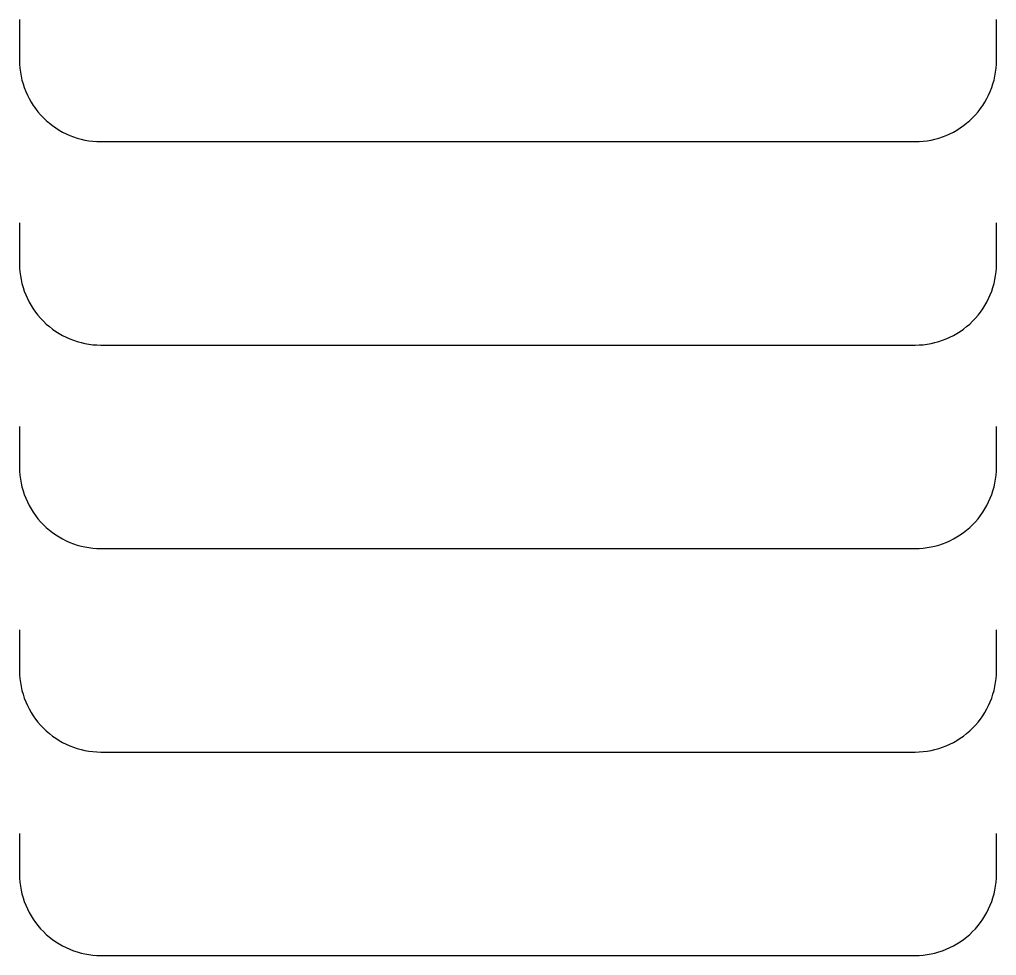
# Model space of a CAD drawing. Header units: inches. Extents: x 0 to 120, y 0 to 115.
import ezdxf

# ---------------------------------------------------------------- set-up
doc = ezdxf.new("R2010")
doc.units = ezdxf.units.IN
doc.layers.add('BMS_PANEL', color=3, linetype='Continuous', lineweight=25)

# ---------------------------------------------------------------- blocks, each defined once
blk = doc.blocks.new('Louver 120')
at = {"layer": 'BMS_PANEL', "flags": 128}
for points in [[(35454.86, 6238.65), (35454.86, 6233.65, 0.414214), (35464.86, 6223.65), (35564.86, 6223.65, 0.414214), (35574.86, 6233.65), (35574.86, 6238.65)], [(35454.86, 6213.65), (35454.86, 6208.65, 0.414214), (35464.86, 6198.65), (35564.86, 6198.65, 0.414214), (35574.86, 6208.65), (35574.86, 6213.65)], [(35454.86, 6188.65), (35454.86, 6183.65, 0.414214), (35464.86, 6173.65), (35564.86, 6173.65, 0.414214), (35574.86, 6183.65), (35574.86, 6188.65)], [(35454.86, 6163.65), (35454.86, 6158.65, 0.414214), (35464.86, 6148.65), (35564.86, 6148.65, 0.414214), (35574.86, 6158.65), (35574.86, 6163.65)], [(35454.86, 6138.65), (35454.86, 6133.65, 0.414214), (35464.86, 6123.65), (35564.86, 6123.65, 0.414214), (35574.86, 6133.65), (35574.86, 6138.65)]]:
    blk.add_lwpolyline(points, format="xyb", dxfattribs=at)

msp = doc.modelspace()

# ---------------------------------------------------------------- block references
msp.add_blockref('Louver 120', (-35454.86, -6123.65))

doc.saveas('drawing.dxf')
